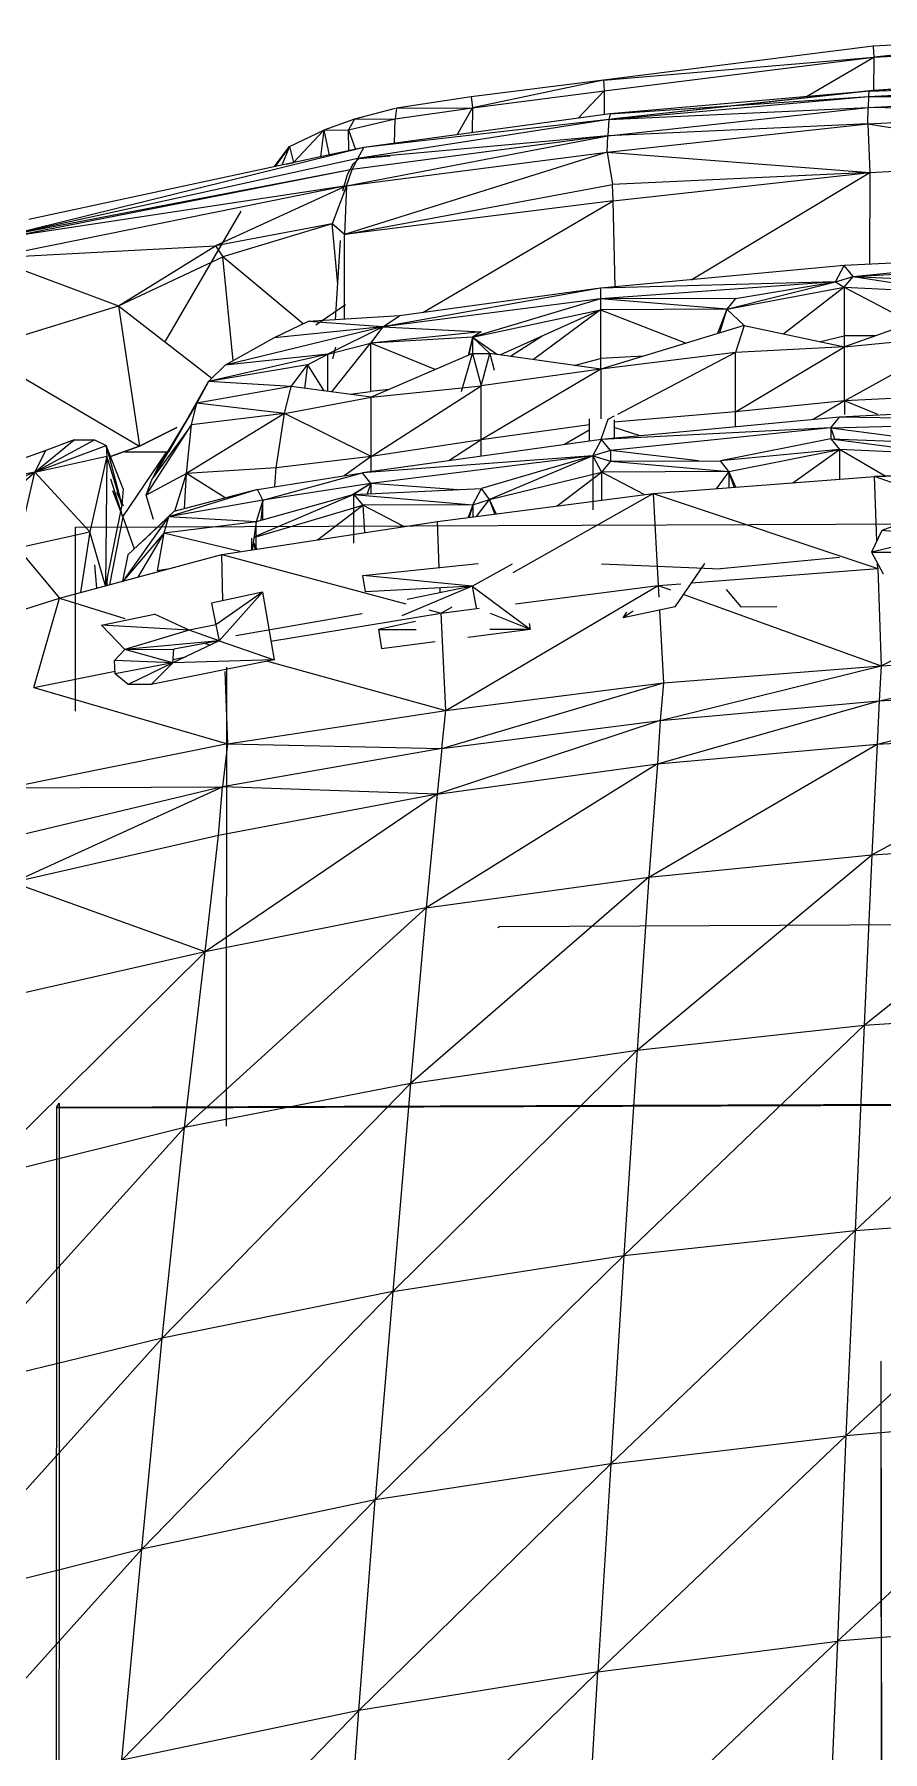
# Model space of a CAD drawing. Header units: inches. Extents: x -4450 to -273, y 9564 to 12971.
# Drawn here: x -4184.93 to -4172.84, y 11197.69 to 11222.17 of the extents above; entities that cross this region are included whole.
import ezdxf

# ---------------------------------------------------------------- set-up
doc = ezdxf.new("R2010")
doc.units = ezdxf.units.IN
doc.header["$MEASUREMENT"] = 0
for name, color, linetype, lineweight in [('0-1', 7, 'Continuous', 5), ('0-3', 7, 'Continuous', 9), ('A-GENM', 5, 'Continuous', 9)]:
    doc.layers.add(name, color=color, linetype=linetype, lineweight=lineweight)

# ---------------------------------------------------------------- blocks, each defined once
blk = doc.blocks.new('Land_Rover_Evoque_-_SUV_Car_Vehicle_Automobile_13067 - Land Rover EVOQUE_dwg-V9-FLOOR PLAN - ROOF')
at = {"layer": 'A-GENM'}
for p, q in [((-0.07666, 2.589), (-0.15858, 2.58469)), ((-0.07666, 2.589), (-0.15833, 2.58076)), ((-0.15833, 2.58076), (-0.07653, 2.58509)), ((-0.15858, 2.58469), (-0.25614, 2.57246)), ((-0.25614, 2.57246), (-0.15833, 2.58076)), ((-0.2559, 2.56855), (-0.15833, 2.58076)), ((-0.18265, 2.56651), (-0.15833, 2.58076)), ((-0.15858, 2.58469), (-0.15833, 2.58076)), ((-0.15833, 2.58076), (-0.15843, 2.56861)), ((-0.25614, 2.57246), (-0.30398, 2.56636)), ((-0.25614, 2.57246), (-0.3035, 2.56246)), ((-0.25614, 2.57246), (-0.2559, 2.56855)), ((-0.07701, 2.57478), (-0.16017, 2.5685)), ((-0.07701, 2.57478), (-0.15998, 2.56853)), ((-0.30398, 2.56636), (-0.33098, 2.56232)), ((-0.30398, 2.56636), (-0.3035, 2.56246)), ((-0.3035, 2.56246), (-0.2559, 2.56855)), ((-0.26523, 2.55864), (-0.2559, 2.56855)), ((-0.2559, 2.56855), (-0.25589, 2.55991)), ((-0.25422, 2.55821), (-0.16033, 2.5665)), ((-0.16017, 2.5685), (-0.25367, 2.56022)), ((-0.25367, 2.56022), (-0.16033, 2.5665)), ((-0.15998, 2.56853), (-0.25335, 2.55829)), ((-0.16017, 2.5685), (-0.25335, 2.55829)), ((-0.1604, 2.56254), (-0.07712, 2.56689)), ((-0.16033, 2.5665), (-0.1604, 2.56254)), ((-0.16033, 2.5665), (-0.07707, 2.57081)), ((-0.16017, 2.5685), (-0.16033, 2.5665)), ((-0.16033, 2.5665), (-0.07712, 2.56689)), ((-0.16017, 2.5685), (-0.07707, 2.57081)), ((-0.3314, 2.56221), (-0.34619, 2.55836)), ((-0.25367, 2.56022), (-0.34275, 2.54804)), ((-0.33147, 2.55843), (-0.3035, 2.56246)), ((-0.33098, 2.56232), (-0.33147, 2.55843)), ((-0.33098, 2.56232), (-0.3035, 2.56246)), ((-0.30907, 2.55264), (-0.3035, 2.56246)), ((-0.3035, 2.56246), (-0.30359, 2.55339)), ((-0.25451, 2.55229), (-0.1604, 2.56254)), ((-0.25422, 2.55821), (-0.1604, 2.56254)), ((-0.25367, 2.56022), (-0.25422, 2.55821)), ((-0.16057, 2.55665), (-0.1604, 2.56254)), ((-0.16057, 2.55665), (-0.07712, 2.56097)), ((-0.07712, 2.56097), (-0.1604, 2.56254)), ((-0.36969, 2.54848), (-0.35721, 2.55439)), ((-0.35721, 2.55439), (-0.36824, 2.54263)), ((-0.35721, 2.55439), (-0.35842, 2.54467)), ((-0.34619, 2.55836), (-0.35721, 2.55439)), ((-0.35721, 2.55439), (-0.34838, 2.55443)), ((-0.35721, 2.55439), (-0.35536, 2.54533)), ((-0.34838, 2.55443), (-0.33147, 2.55843)), ((-0.34619, 2.55836), (-0.34838, 2.55443)), ((-0.34826, 2.54686), (-0.34838, 2.55443)), ((-0.34838, 2.55443), (-0.34576, 2.54739)), ((-0.34619, 2.55836), (-0.33147, 2.55843)), ((-0.25422, 2.55821), (-0.34502, 2.54406)), ((-0.25422, 2.55821), (-0.34275, 2.54804)), ((-0.33165, 2.54956), (-0.33147, 2.55843)), ((-0.25482, 2.5464), (-0.16057, 2.55665)), ((-0.25422, 2.55821), (-0.25451, 2.55229)), ((-0.16057, 2.55665), (-0.25451, 2.55229)), ((-0.16057, 2.55665), (-0.15985, 2.53905)), ((-0.16057, 2.55665), (-0.07702, 2.54336)), ((-0.34275, 2.54804), (-0.47212, 2.51609)), ((-0.34275, 2.54804), (-0.46397, 2.52201)), ((-0.37524, 2.54106), (-0.36969, 2.54848)), ((-0.36969, 2.54848), (-0.3748, 2.54116)), ((-0.36969, 2.54848), (-0.37242, 2.54167)), ((-0.36969, 2.54848), (-0.36824, 2.54263)), ((-0.34904, 2.53422), (-0.25451, 2.55229)), ((-0.25451, 2.55229), (-0.34703, 2.54012)), ((-0.25451, 2.55229), (-0.34502, 2.54406)), ((-0.34502, 2.54406), (-0.34275, 2.54804)), ((-0.25482, 2.5464), (-0.25451, 2.55229)), ((-0.34502, 2.54406), (-0.47212, 2.51609)), ((-0.37087, 2.542), (-0.36824, 2.54263)), ((-0.25482, 2.5464), (-0.3498, 2.5166)), ((-0.34904, 2.53422), (-0.25482, 2.5464)), ((-0.34673, 2.54209), (-0.34876, 2.53815)), ((-0.34703, 2.54012), (-0.34502, 2.54406)), ((-0.34446, 2.54414), (-0.34673, 2.54209)), ((-0.34446, 2.54414), (-0.33321, 2.545)), ((-0.25482, 2.5464), (-0.15985, 2.53905)), ((-0.25482, 2.5464), (-0.25286, 2.53466)), ((-0.15985, 2.53905), (-0.07702, 2.54336)), ((-0.34703, 2.54012), (-0.47212, 2.51609)), ((-0.34703, 2.54012), (-0.46925, 2.51605)), ((-0.34876, 2.53815), (-0.35052, 2.53225)), ((-0.34904, 2.53422), (-0.34703, 2.54012)), ((-0.15985, 2.53905), (-0.25286, 2.53466)), ((-0.25262, 2.52879), (-0.15985, 2.53905)), ((-0.22438, 2.50023), (-0.15985, 2.53905)), ((-0.15985, 2.53905), (-0.15993, 2.50581)), ((-0.34904, 2.53422), (-0.47788, 2.50815)), ((-0.34904, 2.53422), (-0.46925, 2.51605)), ((-0.34904, 2.53422), (-0.39644, 2.51245)), ((-0.34904, 2.53422), (-0.35421, 2.52047)), ((-0.3498, 2.5166), (-0.25286, 2.53466)), ((-0.34904, 2.53422), (-0.3498, 2.5166)), ((-0.25262, 2.52879), (-0.3498, 2.5166)), ((-0.3214, 2.48832), (-0.25262, 2.52879)), ((-0.25262, 2.52879), (-0.25286, 2.53466)), ((-0.25193, 2.49768), (-0.25262, 2.52879)), ((-0.38729, 2.52498), (-0.41465, 2.47797)), ((-0.35421, 2.52047), (-0.39644, 2.51245)), ((-0.35421, 2.52047), (-0.39375, 2.50856)), ((-0.35223, 2.49859), (-0.35421, 2.52047)), ((-0.3498, 2.5166), (-0.35421, 2.52047)), ((-0.34979, 2.48591), (-0.3498, 2.5166)), ((-0.47788, 2.50815), (-0.39644, 2.51245)), ((-0.43156, 2.49076), (-0.39644, 2.51245)), ((-0.39644, 2.51245), (-0.39375, 2.50856)), ((-0.35305, 2.48571), (-0.35121, 2.51448)), ((-0.47788, 2.50815), (-0.43156, 2.49076)), ((-0.43156, 2.49076), (-0.39375, 2.50856)), ((-0.36478, 2.48422), (-0.39375, 2.50856)), ((-0.39008, 2.4709), (-0.39375, 2.50856)), ((-0.16908, 2.50535), (-0.25719, 2.49719)), ((-0.17225, 2.49947), (-0.16908, 2.50535)), ((-0.08423, 2.50958), (-0.16908, 2.50535)), ((-0.16588, 2.50143), (-0.16908, 2.50535)), ((-0.16588, 2.50143), (-0.08423, 2.50958)), ((-0.16588, 2.50143), (-0.08739, 2.50563)), ((-0.17225, 2.49947), (-0.25719, 2.49719)), ((-0.17225, 2.49947), (-0.25718, 2.49329)), ((-0.2115, 2.48953), (-0.17225, 2.49947)), ((-0.20844, 2.49344), (-0.17225, 2.49947)), ((-0.17225, 2.49947), (-0.16588, 2.50143)), ((-0.17225, 2.49947), (-0.16905, 2.49752)), ((-0.16905, 2.49752), (-0.16588, 2.50143)), ((-0.16588, 2.50143), (-0.12648, 2.49961)), ((-0.16588, 2.50143), (-0.12964, 2.49571)), ((-0.25719, 2.49719), (-0.33597, 2.48322)), ((-0.25718, 2.49329), (-0.33597, 2.48322)), ((-0.25719, 2.49719), (-0.32985, 2.48716)), ((-0.25718, 2.49329), (-0.30353, 2.47941)), ((-0.25719, 2.49719), (-0.25718, 2.49329)), ((-0.20844, 2.49344), (-0.25718, 2.49329)), ((-0.2115, 2.48953), (-0.25718, 2.49329)), ((-0.25718, 2.49329), (-0.25716, 2.48939)), ((-0.2115, 2.48953), (-0.16905, 2.49752)), ((-0.20844, 2.49344), (-0.2115, 2.48953)), ((-0.16905, 2.49752), (-0.19093, 2.48065)), ((-0.16905, 2.49752), (-0.16907, 2.4799)), ((-0.16905, 2.49752), (-0.12964, 2.49571)), ((-0.16905, 2.49752), (-0.14445, 2.48462)), ((-0.48309, 2.47486), (-0.43156, 2.49076)), ((-0.43156, 2.49076), (-0.42391, 2.43997)), ((-0.43156, 2.49076), (-0.39775, 2.46466)), ((-0.32985, 2.48716), (-0.36298, 2.48509)), ((-0.3601, 2.48387), (-0.34943, 2.49127)), ((-0.33597, 2.48322), (-0.32985, 2.48716)), ((-0.30353, 2.47941), (-0.25716, 2.48939)), ((-0.25716, 2.48939), (-0.29336, 2.47301)), ((-0.25716, 2.48939), (-0.28148, 2.47132)), ((-0.25716, 2.48939), (-0.25718, 2.47177)), ((-0.2115, 2.48953), (-0.25716, 2.48939)), ((-0.25716, 2.48939), (-0.22627, 2.47727)), ((-0.2115, 2.48953), (-0.21489, 2.48074)), ((-0.2115, 2.48953), (-0.21413, 2.48097)), ((-0.2115, 2.48953), (-0.20522, 2.48369)), ((-0.12964, 2.48983), (-0.16901, 2.47599)), ((-0.33597, 2.48322), (-0.39289, 2.46932)), ((-0.37526, 2.47917), (-0.39289, 2.46932)), ((-0.36298, 2.48509), (-0.37526, 2.47917)), ((-0.33597, 2.48322), (-0.37526, 2.47917)), ((-0.33597, 2.48322), (-0.36298, 2.48509)), ((-0.33597, 2.48322), (-0.35583, 2.47335)), ((-0.33597, 2.48322), (-0.34037, 2.47733)), ((-0.30036, 2.48138), (-0.34037, 2.47733)), ((-0.30353, 2.47941), (-0.34037, 2.47733)), ((-0.33597, 2.48322), (-0.30036, 2.48138)), ((-0.30353, 2.47941), (-0.30508, 2.47288)), ((-0.30353, 2.47941), (-0.30483, 2.47299)), ((-0.30353, 2.47941), (-0.30355, 2.47354)), ((-0.30036, 2.48138), (-0.30353, 2.47941)), ((-0.30353, 2.47941), (-0.29725, 2.47356)), ((-0.30353, 2.47941), (-0.29444, 2.47316)), ((-0.27832, 2.47982), (-0.28979, 2.4725)), ((-0.20522, 2.48369), (-0.25713, 2.46786)), ((-0.20522, 2.48369), (-0.20841, 2.47388)), ((-0.20522, 2.48369), (-0.16901, 2.47599)), ((-0.17769, 2.47783), (-0.16907, 2.4799)), ((-0.16911, 2.4799), (-0.16911, 2.47598)), ((-0.15778, 2.47994), (-0.16907, 2.4799)), ((-0.16901, 2.45643), (-0.12644, 2.48006)), ((-0.16901, 2.47599), (-0.12644, 2.48006)), ((-0.48309, 2.47486), (-0.42391, 2.43997)), ((-0.35583, 2.47335), (-0.39902, 2.46345)), ((-0.35583, 2.47335), (-0.39289, 2.46932)), ((-0.36318, 2.46942), (-0.35583, 2.47335)), ((-0.35584, 2.45984), (-0.35583, 2.47335)), ((-0.35583, 2.47335), (-0.34037, 2.47733)), ((-0.35433, 2.45964), (-0.34037, 2.47733)), ((-0.35395, 2.4716), (-0.35297, 2.47587)), ((-0.34037, 2.47733), (-0.34038, 2.45974)), ((-0.31696, 2.46776), (-0.34037, 2.47733)), ((-0.30355, 2.47354), (-0.34009, 2.45778)), ((-0.30749, 2.45985), (-0.30355, 2.47354)), ((-0.30355, 2.47354), (-0.29725, 2.47356)), ((-0.30355, 2.47354), (-0.30032, 2.46184)), ((-0.30032, 2.46184), (-0.29725, 2.47356)), ((-0.25713, 2.46786), (-0.29725, 2.47356)), ((-0.29725, 2.47356), (-0.2957, 2.46757)), ((-0.20841, 2.47388), (-0.25713, 2.46786)), ((-0.20841, 2.47388), (-0.25106, 2.45149)), ((-0.20842, 2.45238), (-0.16901, 2.47599)), ((-0.20842, 2.45238), (-0.20841, 2.47388)), ((-0.16901, 2.47599), (-0.20841, 2.47388)), ((-0.16901, 2.45643), (-0.16901, 2.47599)), ((-0.36318, 2.46942), (-0.39902, 2.46345)), ((-0.39289, 2.46932), (-0.39902, 2.46345)), ((-0.36906, 2.46157), (-0.36318, 2.46942)), ((-0.36318, 2.46942), (-0.36425, 2.46094)), ((-0.36318, 2.46942), (-0.35729, 2.46003)), ((-0.25713, 2.46786), (-0.30033, 2.44228)), ((-0.25713, 2.46786), (-0.30032, 2.46184)), ((-0.2667, 2.46922), (-0.25718, 2.47177)), ((-0.25722, 2.47177), (-0.25723, 2.46784)), ((-0.24164, 2.47258), (-0.25718, 2.47177)), ((-0.25713, 2.46786), (-0.25714, 2.44988)), ((-0.41327, 2.43798), (-0.39902, 2.46345)), ((-0.39902, 2.46345), (-0.40318, 2.45561)), ((-0.36906, 2.46157), (-0.40318, 2.45561)), ((-0.36906, 2.46157), (-0.39902, 2.46345)), ((-0.37149, 2.45181), (-0.36906, 2.46157)), ((-0.34009, 2.45778), (-0.36906, 2.46157)), ((-0.33363, 2.46056), (-0.34038, 2.45974)), ((-0.34009, 2.45778), (-0.30032, 2.46184)), ((-0.34008, 2.43627), (-0.30032, 2.46184)), ((-0.30033, 2.44228), (-0.30032, 2.46184)), ((-0.40318, 2.45561), (-0.41938, 2.42817)), ((-0.40318, 2.45561), (-0.41742, 2.43208)), ((-0.41327, 2.43798), (-0.40318, 2.45561)), ((-0.40513, 2.44776), (-0.40318, 2.45561)), ((-0.37149, 2.45181), (-0.40318, 2.45561)), ((-0.37149, 2.45181), (-0.34009, 2.45778)), ((-0.34775, 2.45878), (-0.34038, 2.45974)), ((-0.34008, 2.43627), (-0.34009, 2.45778)), ((-0.16901, 2.45643), (-0.20842, 2.45238)), ((-0.16901, 2.45643), (-0.18031, 2.44966)), ((-0.08413, 2.45476), (-0.1708, 2.45056)), ((-0.16901, 2.45643), (-0.16902, 2.45149)), ((-0.12644, 2.45853), (-0.16901, 2.45643)), ((-0.15694, 2.45149), (-0.16901, 2.45643)), ((-0.37149, 2.45181), (-0.40687, 2.43015)), ((-0.37149, 2.45181), (-0.40513, 2.44776)), ((-0.37446, 2.43222), (-0.37149, 2.45181)), ((-0.34008, 2.43627), (-0.37149, 2.45181)), ((-0.2613, 2.44987), (-0.26129, 2.44181)), ((-0.25452, 2.44969), (-0.25712, 2.44239)), ((-0.1708, 2.45056), (-0.25683, 2.44243)), ((-0.25223, 2.45088), (-0.2545, 2.44968)), ((-0.25223, 2.44959), (-0.25222, 2.44287)), ((-0.20842, 2.45238), (-0.25222, 2.44871)), ((-0.20842, 2.44701), (-0.20842, 2.45238)), ((-0.17388, 2.4466), (-0.1708, 2.45056)), ((-0.17388, 2.4466), (-0.0873, 2.44887)), ((-0.0873, 2.44887), (-0.1708, 2.45056)), ((-0.46174, 2.43064), (-0.44753, 2.4423)), ((-0.46174, 2.43064), (-0.44016, 2.44227)), ((-0.44753, 2.4423), (-0.45785, 2.43846)), ((-0.44753, 2.4423), (-0.44016, 2.44227)), ((-0.44016, 2.44227), (-0.43598, 2.44027)), ((-0.42391, 2.43997), (-0.41037, 2.44683)), ((-0.41037, 2.44683), (-0.42391, 2.43997)), ((-0.42156, 2.42228), (-0.40513, 2.44776)), ((-0.40513, 2.44776), (-0.41938, 2.42817)), ((-0.40687, 2.43015), (-0.40513, 2.44776)), ((-0.25683, 2.44243), (-0.34324, 2.43039)), ((-0.30033, 2.44228), (-0.34008, 2.43627)), ((-0.30033, 2.44228), (-0.31208, 2.43473)), ((-0.2613, 2.44772), (-0.30033, 2.44228)), ((-0.30033, 2.43637), (-0.30033, 2.44228)), ((-0.2613, 2.44584), (-0.2702, 2.44057)), ((-0.26003, 2.43652), (-0.25683, 2.44243)), ((-0.17388, 2.4466), (-0.25683, 2.44243)), ((-0.25364, 2.4385), (-0.25683, 2.44243)), ((-0.17388, 2.4466), (-0.25364, 2.4385)), ((-0.24282, 2.44375), (-0.25222, 2.44674)), ((-0.17386, 2.44273), (-0.21385, 2.43475)), ((-0.17388, 2.4466), (-0.17386, 2.44273)), ((-0.17388, 2.4466), (-0.13206, 2.4411)), ((-0.17388, 2.4466), (-0.17262, 2.44268)), ((-0.17386, 2.44273), (-0.12747, 2.44092)), ((-0.17386, 2.44273), (-0.13065, 2.43702)), ((-0.17386, 2.44273), (-0.17078, 2.43882)), ((-0.45785, 2.43846), (-0.50079, 2.42301)), ((-0.46174, 2.43064), (-0.43598, 2.44027)), ((-0.46174, 2.43064), (-0.45785, 2.43846)), ((-0.46174, 2.43064), (-0.43572, 2.43638)), ((-0.43572, 2.43638), (-0.44182, 2.409)), ((-0.43572, 2.43638), (-0.4362, 2.38947)), ((-0.42987, 2.42462), (-0.43598, 2.44027)), ((-0.43598, 2.44027), (-0.43034, 2.41877)), ((-0.43598, 2.44027), (-0.43572, 2.43638)), ((-0.43034, 2.41877), (-0.43572, 2.43638)), ((-0.43442, 2.43628), (-0.42391, 2.43997)), ((-0.42391, 2.43997), (-0.43442, 2.43628)), ((-0.42991, 2.41445), (-0.41401, 2.43795)), ((-0.42927, 2.43792), (-0.41401, 2.43795)), ((-0.34008, 2.43627), (-0.37446, 2.43222)), ((-0.34008, 2.43627), (-0.34988, 2.42934)), ((-0.26003, 2.43652), (-0.34324, 2.43039)), ((-0.26003, 2.43652), (-0.34028, 2.42646)), ((-0.34008, 2.43083), (-0.34008, 2.43627)), ((-0.26003, 2.43652), (-0.30024, 2.42466)), ((-0.26003, 2.43652), (-0.2973, 2.42073)), ((-0.25364, 2.4385), (-0.26003, 2.43652)), ((-0.26003, 2.43652), (-0.26003, 2.41698)), ((-0.26003, 2.43652), (-0.25364, 2.4346)), ((-0.26003, 2.43652), (-0.25682, 2.43067)), ((-0.25364, 2.4385), (-0.25364, 2.4346)), ((-0.2218, 2.43472), (-0.25364, 2.4385)), ((-0.17078, 2.43882), (-0.21385, 2.43475)), ((-0.21077, 2.43083), (-0.17078, 2.43882)), ((-0.18764, 2.42678), (-0.17078, 2.43882)), ((-0.13065, 2.43702), (-0.17078, 2.43882)), ((-0.15425, 2.42916), (-0.17078, 2.43882)), ((-0.17078, 2.43882), (-0.17072, 2.42808)), ((-0.51081, 2.38783), (-0.46174, 2.43064)), ((-0.46174, 2.43064), (-0.50495, 2.41324)), ((-0.46174, 2.43064), (-0.50079, 2.42301)), ((-0.46809, 2.40324), (-0.46174, 2.43064)), ((-0.46174, 2.43064), (-0.44182, 2.409)), ((-0.40687, 2.43015), (-0.42156, 2.42228)), ((-0.41742, 2.43208), (-0.41938, 2.42817)), ((-0.41113, 2.41652), (-0.40687, 2.43015)), ((-0.40767, 2.41743), (-0.40687, 2.43015)), ((-0.37446, 2.43222), (-0.40687, 2.43015)), ((-0.39292, 2.42132), (-0.40687, 2.43015)), ((-0.38128, 2.42438), (-0.34324, 2.43039)), ((-0.3793, 2.42047), (-0.34324, 2.43039)), ((-0.37501, 2.42537), (-0.37446, 2.43222)), ((-0.34028, 2.42646), (-0.34324, 2.43039)), ((-0.2973, 2.42073), (-0.25682, 2.43067)), ((-0.27284, 2.41841), (-0.25682, 2.43067)), ((-0.25682, 2.43067), (-0.25683, 2.42048)), ((-0.25364, 2.4346), (-0.25682, 2.43067)), ((-0.21077, 2.43083), (-0.25682, 2.43067)), ((-0.2414, 2.42247), (-0.25682, 2.43067)), ((-0.25364, 2.4346), (-0.21385, 2.43475)), ((-0.25364, 2.4346), (-0.21077, 2.43083)), ((-0.21077, 2.43083), (-0.21539, 2.42464)), ((-0.21077, 2.43083), (-0.21385, 2.43475)), ((-0.20892, 2.42514), (-0.21077, 2.43083)), ((-0.20825, 2.42519), (-0.21077, 2.43083)), ((-0.21077, 2.43083), (-0.21077, 2.425)), ((-0.07652, 2.43132), (-0.15808, 2.42906)), ((-0.15808, 2.42906), (-0.07652, 2.43132)), ((-0.42991, 2.41445), (-0.43432, 2.4281)), ((-0.42991, 2.41445), (-0.43357, 2.42383)), ((-0.42967, 2.41834), (-0.43212, 2.42322)), ((-0.42987, 2.42462), (-0.43034, 2.41877)), ((-0.42156, 2.42228), (-0.41938, 2.42817)), ((-0.38128, 2.42438), (-0.41343, 2.41446)), ((-0.38128, 2.42438), (-0.41148, 2.41643)), ((-0.3793, 2.42047), (-0.38128, 2.42438)), ((-0.34028, 2.42646), (-0.3793, 2.42047)), ((-0.34028, 2.42646), (-0.34709, 2.42234)), ((-0.34028, 2.42646), (-0.34642, 2.42253)), ((-0.34642, 2.42253), (-0.30024, 2.42466)), ((-0.34028, 2.42646), (-0.34157, 2.42276)), ((-0.34028, 2.42646), (-0.34029, 2.42282)), ((-0.30862, 2.42427), (-0.34028, 2.42646)), ((-0.30343, 2.41876), (-0.30024, 2.42466)), ((-0.2973, 2.42073), (-0.30024, 2.42466)), ((-0.2382, 2.42289), (-0.15808, 2.42906)), ((-0.2382, 2.42289), (-0.15808, 2.42906)), ((-0.15726, 2.40579), (-0.15808, 2.42906)), ((-0.1201, 2.4155), (-0.15808, 2.42906)), ((-0.43034, 2.41877), (-0.4362, 2.38947)), ((-0.41881, 2.4135), (-0.42156, 2.42228)), ((-0.3793, 2.42047), (-0.41343, 2.41446)), ((-0.38256, 2.40701), (-0.3432, 2.41866)), ((-0.34642, 2.42253), (-0.38254, 2.40714)), ((-0.34642, 2.42253), (-0.38175, 2.41262)), ((-0.3793, 2.42047), (-0.38175, 2.41262)), ((-0.3793, 2.42047), (-0.38007, 2.41309)), ((-0.37931, 2.41331), (-0.3793, 2.42047)), ((-0.35953, 2.40616), (-0.3432, 2.41866)), ((-0.34642, 2.40885), (-0.34642, 2.42253)), ((-0.34642, 2.40493), (-0.34642, 2.42253)), ((-0.34642, 2.42253), (-0.30343, 2.41876)), ((-0.34642, 2.42253), (-0.3432, 2.41866)), ((-0.30343, 2.41876), (-0.3432, 2.41866)), ((-0.32836, 2.41094), (-0.3432, 2.41866)), ((-0.3432, 2.41866), (-0.34252, 2.40877)), ((-0.31614, 2.41282), (-0.2382, 2.42289)), ((-0.31614, 2.41282), (-0.2382, 2.42289)), ((-0.30343, 2.41876), (-0.30501, 2.41425)), ((-0.30343, 2.41876), (-0.30471, 2.41429)), ((-0.30343, 2.41876), (-0.2973, 2.42073)), ((-0.30343, 2.41876), (-0.30343, 2.41446)), ((-0.30207, 2.41463), (-0.2973, 2.42073)), ((-0.29539, 2.4155), (-0.2973, 2.42073)), ((-0.29494, 2.41556), (-0.2973, 2.42073)), ((-0.28882, 2.3943), (-0.2382, 2.42289)), ((-0.2382, 2.42289), (-0.23632, 2.38963)), ((-0.2382, 2.42289), (-0.15691, 2.3958)), ((-0.44711, 2.34426), (-0.44708, 2.41074)), ((-0.44708, 2.41074), (0.44898, 2.41403)), ((-0.42991, 2.41445), (-0.4348, 2.38985)), ((-0.42991, 2.41445), (-0.42589, 2.40284)), ((-0.41343, 2.41446), (-0.42927, 2.39215)), ((-0.41343, 2.41446), (-0.42815, 2.40073)), ((-0.41148, 2.41643), (-0.42376, 2.40468)), ((-0.42376, 2.40468), (-0.41343, 2.41446)), ((-0.41343, 2.41446), (-0.41511, 2.4086)), ((-0.38175, 2.41262), (-0.41511, 2.4086)), ((-0.41148, 2.41643), (-0.41343, 2.41446)), ((-0.38175, 2.41262), (-0.41343, 2.41446)), ((-0.39417, 2.40084), (-0.31614, 2.41282)), ((-0.39417, 2.40084), (-0.31614, 2.41282)), ((-0.38175, 2.41262), (-0.3832, 2.40253)), ((-0.38175, 2.40275), (-0.38175, 2.41262)), ((-0.3155, 2.3961), (-0.31614, 2.41282)), ((-0.14466, 2.41347), (-0.15547, 2.40948)), ((-0.46809, 2.40324), (-0.44182, 2.409)), ((-0.44182, 2.409), (-0.44527, 2.38702)), ((-0.43621, 2.38947), (-0.44182, 2.409)), ((-0.41511, 2.4086), (-0.43011, 2.39096)), ((-0.41511, 2.4086), (-0.42458, 2.39262)), ((-0.41511, 2.4086), (-0.41756, 2.39487)), ((-0.38747, 2.40187), (-0.41511, 2.4086)), ((-0.38346, 2.40675), (-0.38344, 2.40249)), ((-0.38285, 2.405), (-0.38204, 2.4027)), ((-0.38279, 2.40541), (-0.38147, 2.40279)), ((-0.15547, 2.40948), (-0.15925, 2.40167)), ((-0.13385, 2.40762), (-0.15925, 2.40167)), ((-0.13385, 2.40762), (-0.15547, 2.40948)), ((-0.46809, 2.40324), (-0.45279, 2.38497)), ((-0.45285, 2.38497), (-0.39417, 2.40084)), ((-0.45285, 2.38497), (-0.39417, 2.40084)), ((-0.42815, 2.40073), (-0.43007, 2.39113)), ((-0.3938, 2.38406), (-0.39417, 2.40084)), ((-0.39417, 2.40084), (-0.32762, 2.38301)), ((-0.17077, 2.39969), (-0.21385, 2.39563)), ((-0.15925, 2.40167), (-0.13877, 2.40172)), ((-0.15925, 2.40167), (-0.15495, 2.39386)), ((-0.15565, 2.36059), (-0.07678, 2.40003)), ((-0.43937, 2.38862), (-0.44009, 2.39709)), ((-0.4356, 2.38964), (-0.43549, 2.39303)), ((-0.41378, 2.39554), (-0.41756, 2.39487)), ((-0.34311, 2.39317), (-0.30144, 2.3976)), ((-0.34213, 2.38731), (-0.34311, 2.39317)), ((-0.30358, 2.3894), (-0.34311, 2.39317)), ((-0.30358, 2.3894), (-0.28906, 2.39749)), ((-0.2568, 2.39743), (-0.21384, 2.39564)), ((-0.23017, 2.38184), (-0.21952, 2.39752)), ((-0.22424, 2.39057), (-0.15691, 2.3958)), ((-0.15691, 2.3958), (-0.15697, 2.39753)), ((-0.15691, 2.3958), (-0.15565, 2.36059)), ((-0.37944, 2.38717), (-0.39786, 2.38318)), ((-0.37944, 2.38717), (-0.39635, 2.37537)), ((-0.37944, 2.38717), (-0.39511, 2.36953)), ((-0.37944, 2.38717), (-0.37522, 2.36273)), ((-0.30358, 2.3894), (-0.34213, 2.38731)), ((-0.30358, 2.3894), (-0.32899, 2.37868)), ((-0.30358, 2.3894), (-0.32713, 2.38455)), ((-0.31515, 2.38702), (-0.31522, 2.38877)), ((-0.31311, 2.34439), (-0.23632, 2.38963)), ((-0.30358, 2.3894), (-0.30211, 2.38158)), ((-0.30358, 2.3894), (-0.28269, 2.37381)), ((-0.28796, 2.38303), (-0.23632, 2.38963)), ((-0.23632, 2.38963), (-0.22813, 2.39026)), ((-0.23632, 2.38963), (-0.23609, 2.38537)), ((-0.23632, 2.38963), (-0.23185, 2.38802)), ((-0.22707, 2.3863), (-0.15565, 2.36059)), ((-0.21171, 2.38817), (-0.20648, 2.38192)), ((-0.49655, 2.37113), (-0.45285, 2.38497)), ((-0.49655, 2.37113), (-0.45285, 2.38497)), ((-0.46214, 2.35267), (-0.45285, 2.38497)), ((-0.45285, 2.38497), (-0.42927, 2.37768)), ((-0.39786, 2.38318), (-0.39635, 2.37537)), ((-0.31927, 2.38078), (-0.31486, 2.3796)), ((-0.31486, 2.3796), (-0.31081, 2.38188)), ((-0.31486, 2.3796), (-0.30105, 2.38136)), ((-0.23017, 2.38184), (-0.24906, 2.37787)), ((-0.24541, 2.3803), (-0.24906, 2.37787)), ((-0.24906, 2.37787), (-0.24773, 2.37992)), ((-0.23584, 2.38065), (-0.23445, 2.35445)), ((-0.20648, 2.38192), (-0.19343, 2.38197)), ((-0.43762, 2.37521), (-0.41847, 2.37921)), ((-0.42925, 2.36645), (-0.43762, 2.37521)), ((-0.40594, 2.37339), (-0.43762, 2.37521)), ((-0.40594, 2.37339), (-0.41847, 2.37921)), ((-0.39635, 2.37537), (-0.40594, 2.37339)), ((-0.39635, 2.37537), (-0.39511, 2.36953)), ((-0.38909, 2.37152), (-0.34343, 2.3795)), ((-0.37637, 2.36941), (-0.31486, 2.3796)), ((-0.3241, 2.37663), (-0.33744, 2.37363)), ((-0.33744, 2.37363), (-0.32383, 2.37368)), ((-0.33744, 2.37363), (-0.33646, 2.36678)), ((-0.31311, 2.34439), (-0.31486, 2.3796)), ((-0.30524, 2.37086), (-0.28269, 2.37381)), ((-0.29721, 2.37376), (-0.28269, 2.37381)), ((-0.29706, 2.37956), (-0.28269, 2.37381)), ((-0.28295, 2.37582), (-0.28269, 2.37381)), ((-0.40594, 2.37339), (-0.42925, 2.36645)), ((-0.39511, 2.36953), (-0.42925, 2.36645)), ((-0.39511, 2.36953), (-0.41182, 2.36162)), ((-0.39511, 2.36953), (-0.41156, 2.36654)), ((-0.39511, 2.36953), (-0.40594, 2.37339)), ((-0.40003, 2.36864), (-0.3982, 2.36807)), ((-0.39511, 2.36953), (-0.37522, 2.36273)), ((-0.38909, 2.37152), (-0.38907, 2.37154)), ((-0.33646, 2.36678), (-0.31698, 2.36933)), ((-0.43291, 2.36253), (-0.42925, 2.36645)), ((-0.43268, 2.35764), (-0.43291, 2.36253)), ((-0.41182, 2.36162), (-0.43291, 2.36253)), ((-0.41182, 2.36162), (-0.43268, 2.35764)), ((-0.42925, 2.36645), (-0.41156, 2.36654)), ((-0.41182, 2.36162), (-0.42925, 2.36645)), ((-0.41182, 2.36162), (-0.428, 2.35375)), ((-0.37522, 2.36273), (-0.41965, 2.35379)), ((-0.41182, 2.36162), (-0.41965, 2.35379)), ((-0.41182, 2.36162), (-0.41156, 2.36654)), ((-0.37522, 2.36273), (-0.41182, 2.36162)), ((-0.41175, 2.36288), (-0.40723, 2.36379)), ((-0.37767, 2.36224), (-0.31311, 2.34439)), ((-0.15638, 2.3479), (-0.07706, 2.36479)), ((-0.15565, 2.36059), (-0.07706, 2.36479)), ((-0.46214, 2.35267), (-0.43272, 2.35863)), ((-0.428, 2.35375), (-0.43268, 2.35764)), ((-0.39311, 2.35851), (-0.39214, 2.33233)), ((-0.39249, 2.19399), (-0.39237, 2.3601)), ((-0.23566, 2.34074), (-0.15565, 2.36059)), ((-0.23445, 2.35445), (-0.15565, 2.36059)), ((-0.15565, 2.36059), (-0.15638, 2.3479)), ((-0.46214, 2.35267), (-0.39214, 2.33233)), ((-0.41965, 2.35379), (-0.428, 2.35375)), ((-0.31457, 2.33069), (-0.23445, 2.35445)), ((-0.31311, 2.34439), (-0.23445, 2.35445)), ((-0.23445, 2.35445), (-0.23566, 2.34074)), ((-0.1571, 2.33224), (-0.07735, 2.35209)), ((-0.15638, 2.3479), (-0.07735, 2.35209)), ((-0.44711, 2.34426), (-0.447, 2.34424)), ((-0.39214, 2.33233), (-0.31311, 2.34439)), ((-0.31457, 2.33069), (-0.31311, 2.34439)), ((-0.23663, 2.3251), (-0.15638, 2.3479)), ((-0.23566, 2.34074), (-0.15638, 2.3479)), ((-0.15638, 2.3479), (-0.1571, 2.33224)), ((-0.23566, 2.34074), (-0.31627, 2.31407)), ((-0.31457, 2.33069), (-0.23566, 2.34074)), ((-0.23566, 2.34074), (-0.23663, 2.3251)), ((-0.15907, 2.29215), (-0.07772, 2.33643)), ((-0.1571, 2.33224), (-0.07772, 2.33643)), ((-0.39214, 2.33233), (-0.47117, 2.31644)), ((-0.39214, 2.33233), (-0.39386, 2.31672)), ((-0.31457, 2.33069), (-0.39386, 2.31672)), ((-0.39214, 2.33233), (-0.31457, 2.33069)), ((-0.31457, 2.33069), (-0.31627, 2.31407)), ((-0.23969, 2.28404), (-0.1571, 2.33224)), ((-0.23663, 2.3251), (-0.1571, 2.33224)), ((-0.1571, 2.33224), (-0.15907, 2.29215)), ((-0.23663, 2.3251), (-0.32021, 2.27297)), ((-0.31627, 2.31407), (-0.23663, 2.3251)), ((-0.23663, 2.3251), (-0.23969, 2.28404)), ((-0.47117, 2.31644), (-0.39386, 2.31672)), ((-0.4697, 2.28221), (-0.39386, 2.31672)), ((-0.39386, 2.31672), (-0.46847, 2.29886)), ((-0.31627, 2.31407), (-0.40023, 2.25706)), ((-0.39532, 2.29912), (-0.39386, 2.31672)), ((-0.31627, 2.31407), (-0.39532, 2.29912)), ((-0.31627, 2.31407), (-0.39386, 2.31672)), ((-0.31627, 2.31407), (-0.32021, 2.27297)), ((-0.39532, 2.29912), (-0.4697, 2.28221)), ((-0.40023, 2.25706), (-0.39532, 2.29912)), ((-0.16189, 2.23055), (-0.07865, 2.29731)), ((-0.15907, 2.29215), (-0.07865, 2.29731)), ((-0.244, 2.22145), (-0.15907, 2.29215)), ((-0.23969, 2.28404), (-0.15907, 2.29215)), ((-0.15907, 2.29215), (-0.16189, 2.23055)), ((-0.40023, 2.25706), (-0.4697, 2.28221)), ((-0.23969, 2.28404), (-0.32586, 2.20941)), ((-0.32021, 2.27297), (-0.23969, 2.28404)), ((-0.23969, 2.28404), (-0.244, 2.22145)), ((-0.32021, 2.27297), (-0.40759, 2.19348)), ((-0.32021, 2.27297), (-0.40023, 2.25706)), ((-0.32021, 2.27297), (-0.32586, 2.20941)), ((0.29734, 2.26901), (-0.29371, 2.26609)), ((-0.29371, 2.26609), (-0.29431, 2.2657)), ((-0.40023, 2.25706), (-0.48345, 2.17461)), ((-0.40023, 2.25706), (-0.47462, 2.24015)), ((-0.40759, 2.19348), (-0.40023, 2.25706)), ((-0.24881, 2.14714), (-0.16189, 2.23055)), ((-0.244, 2.22145), (-0.16189, 2.23055)), ((-0.16511, 2.15624), (-0.08007, 2.23573)), ((-0.16189, 2.23055), (-0.16511, 2.15624)), ((-0.16189, 2.23055), (-0.08007, 2.23573)), ((-0.244, 2.22145), (-0.33226, 2.13414)), ((-0.32586, 2.20941), (-0.244, 2.22145)), ((-0.244, 2.22145), (-0.24881, 2.14714)), ((-0.32586, 2.20941), (-0.41572, 2.11724)), ((-0.32586, 2.20941), (-0.40759, 2.19348)), ((-0.32586, 2.20941), (-0.33226, 2.13414)), ((-0.45389, 2.2007), (-0.45417, 1.78242)), ((0.00065, 2.20236), (-0.45389, 2.2007)), ((-0.45389, 2.2007), (-0.45297, 2.20229)), ((-0.45389, 2.2007), (-0.39019, 2.20059)), ((-0.45297, 2.20229), (-0.453, 2.04102)), ((-0.35682, 2.20073), (-0.39019, 2.20059)), ((0.0015, 2.20202), (-0.35682, 2.20073)), ((-0.40759, 2.19348), (-0.49354, 2.09835)), ((-0.40759, 2.19348), (-0.48345, 2.17461)), ((-0.41572, 2.11724), (-0.40759, 2.19348)), ((-0.08165, 2.16244), (-0.16844, 2.08195)), ((-0.16511, 2.15624), (-0.08165, 2.16244)), ((-0.16511, 2.15624), (-0.25348, 2.07186)), ((-0.24881, 2.14714), (-0.16511, 2.15624)), ((-0.16511, 2.15624), (-0.16844, 2.08195)), ((-0.24881, 2.14714), (-0.33865, 2.05885)), ((-0.33226, 2.13414), (-0.24881, 2.14714)), ((-0.24881, 2.14714), (-0.25348, 2.07186)), ((-0.33226, 2.13414), (-0.42311, 2.04094)), ((-0.33226, 2.13414), (-0.41572, 2.11724)), ((-0.33226, 2.13414), (-0.33865, 2.05885)), ((-0.41572, 2.11724), (-0.50214, 2.02113)), ((-0.41572, 2.11724), (-0.49354, 2.09835)), ((-0.42311, 2.04094), (-0.41572, 2.11724)), ((-0.15588, 2.10889), (-0.15575, 2.10898)), ((-0.15588, 2.10889), (-0.15539, 1.85387)), ((-0.08335, 2.08909), (-0.17154, 2.00766)), ((-0.08335, 2.08909), (-0.16844, 2.08195)), ((-0.25818, 1.99658), (-0.16844, 2.08195)), ((-0.25348, 2.07186), (-0.16844, 2.08195)), ((-0.16844, 2.08195), (-0.17154, 2.00766)), ((-0.15539, 1.85387), (-0.15576, 2.07857)), ((-0.25348, 2.07186), (-0.34458, 1.98257)), ((-0.25348, 2.07186), (-0.33865, 2.05885)), ((-0.25348, 2.07186), (-0.25818, 1.99658)), ((-0.33865, 2.05885), (-0.43026, 1.96467)), ((-0.33865, 2.05885), (-0.42311, 2.04094)), ((-0.34458, 1.98257), (-0.33865, 2.05885)), ((-0.42311, 2.04094), (-0.50954, 1.94482)), ((-0.42311, 2.04094), (-0.50214, 2.02113)), ((-0.453, 2.04102), (-0.4532, 1.78202)), ((-0.43026, 1.96467), (-0.42311, 2.04094)), ((-0.08489, 2.01479), (-0.17154, 2.00766)), ((-0.26261, 1.9213), (-0.17154, 2.00766)), ((-0.25818, 1.99658), (-0.17154, 2.00766)), ((-0.17154, 2.00766), (-0.17463, 1.93237)), ((-0.35025, 1.90633), (-0.25818, 1.99658)), ((-0.25818, 1.99658), (-0.34458, 1.98257)), ((-0.26261, 1.9213), (-0.25818, 1.99658)), ((-0.34458, 1.98257), (-0.43689, 1.88744)), ((-0.34458, 1.98257), (-0.43026, 1.96467)), ((-0.35025, 1.90633), (-0.34458, 1.98257))]:
    blk.add_line(p, q, dxfattribs=at)
blk = doc.blocks.new('Land_Rover_Evoque_-_SUV_Car_Vehicle_Automobile_13067 - Land_Rover_Evoque_-_SUV_Car_Vehicle_Automobile_13067-V10-FLOOR PLAN - ROOF')
at = {"xscale": 39.40029010366786, "yscale": 39.40029010366786, "zscale": 39.40029010366786, "rotation": 180}
blk.add_blockref('Land_Rover_Evoque_-_SUV_Car_Vehicle_Automobile_13067 - Land Rover EVOQUE_dwg-V9-FLOOR PLAN - ROOF', (-0.026, 10.27), dxfattribs=at)
blk = doc.blocks.new('CTR  - Topography_rvt-1-FLOOR PLAN - ROOF')
at = {"layer": '0-3', "rotation": 180}
blk.add_blockref('Land_Rover_Evoque_-_SUV_Car_Vehicle_Automobile_13067 - Land_Rover_Evoque_-_SUV_Car_Vehicle_Automobile_13067-V10-FLOOR PLAN - ROOF', (-4166.757, 11130.433), dxfattribs=at)

msp = doc.modelspace()

# ---------------------------------------------------------------- block references
at = {"layer": '0-1'}
msp.add_blockref('CTR  - Topography_rvt-1-FLOOR PLAN - ROOF', (0, 0), dxfattribs=at)

doc.saveas('drawing.dxf')
